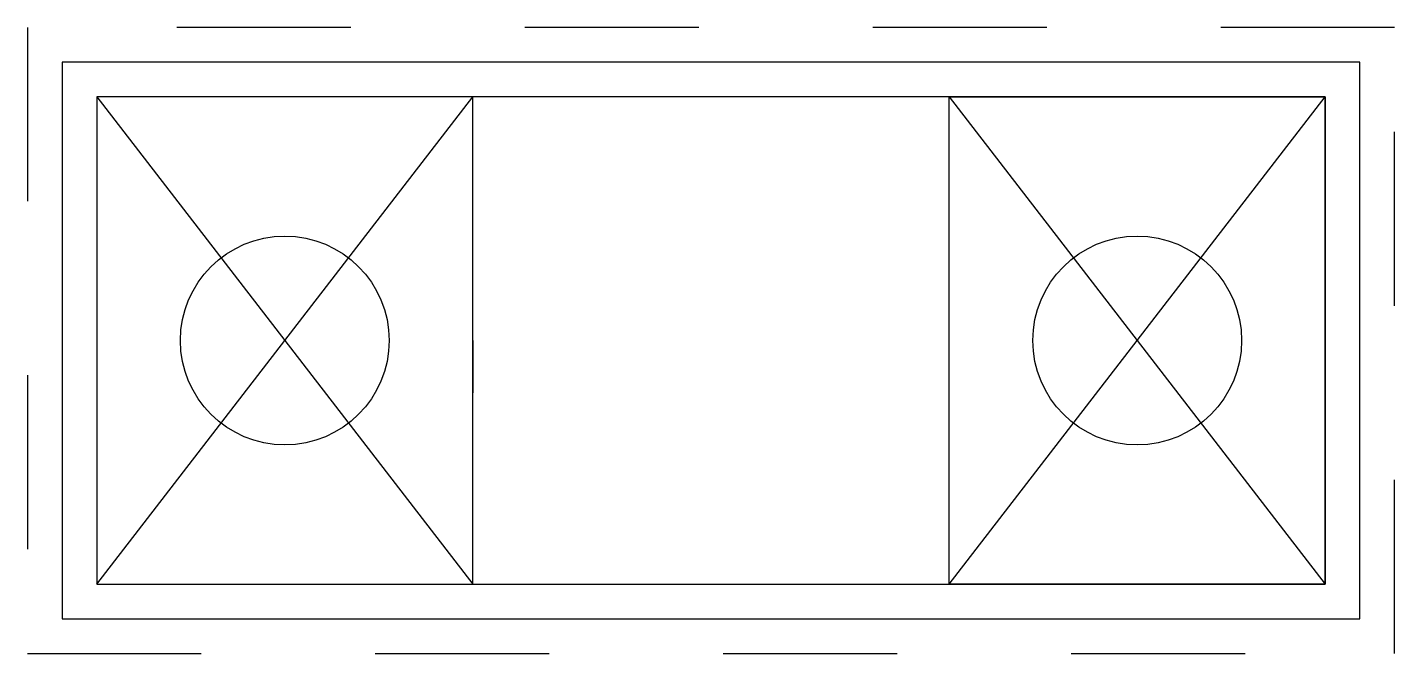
# Model space of a CAD drawing. Extents: x -1.48 to 6.38, y -1.8 to 1.8.
import ezdxf

# ---------------------------------------------------------------- set-up
doc = ezdxf.new("R2010")
doc.units = 0
doc.linetypes.add('虚线', pattern=[2, 1, -1])
for name, color, linetype in [('粗实线层', 7, 'CONTINUOUS'), ('细实线层', 7, 'CONTINUOUS'), ('虚线层', 6, '虚线')]:
    doc.layers.add(name, color=color, linetype=linetype)

msp = doc.modelspace()

# ---------------------------------------------------------------- linework, layer by layer
at = {"layer": '粗实线层'}
for p, q in [((-1.28, 1.6), (-1.28, -1.6)), ((6.18, 1.6), (-1.28, 1.6)), ((6.18, -1.6), (6.18, 1.6)), ((-1.28, -1.6), (6.18, -1.6))]:
    msp.add_line(p, q, dxfattribs=at)
at = {"layer": '细实线层'}
for p, q in [((-1.08, 1.4), (1.08, -1.4)), ((-1.08, -1.4), (1.08, 1.4)), ((3.82, 1.4), (5.98, -1.4)), ((3.82, -1.4), (5.98, 1.4))]:
    msp.add_line(p, q, dxfattribs=at)
for points in [[(-1.08, 1.4), (-1.08, -1.4), (1.08, -1.4), (1.08, 1.4)], [(-1.08, 1.4), (-1.08, -1.4), (5.98, -1.4), (5.98, 1.4)], [(5.98, 1.4), (5.98, -1.4), (3.82, -1.4), (3.82, 1.4)]]:
    msp.add_lwpolyline(points, close=True, dxfattribs=at)
for centre in [(0, 0), (4.9, 0)]:
    msp.add_circle(centre, 0.6, dxfattribs=at)
at = {"layer": '虚线层'}
msp.add_line((1.08, 0), (1.08, -0.3), dxfattribs=at)
msp.add_lwpolyline([(-1.48, 1.8), (-1.48, -1.8), (6.38, -1.8), (6.38, 1.8)], close=True, dxfattribs=at)

doc.saveas('drawing.dxf')
